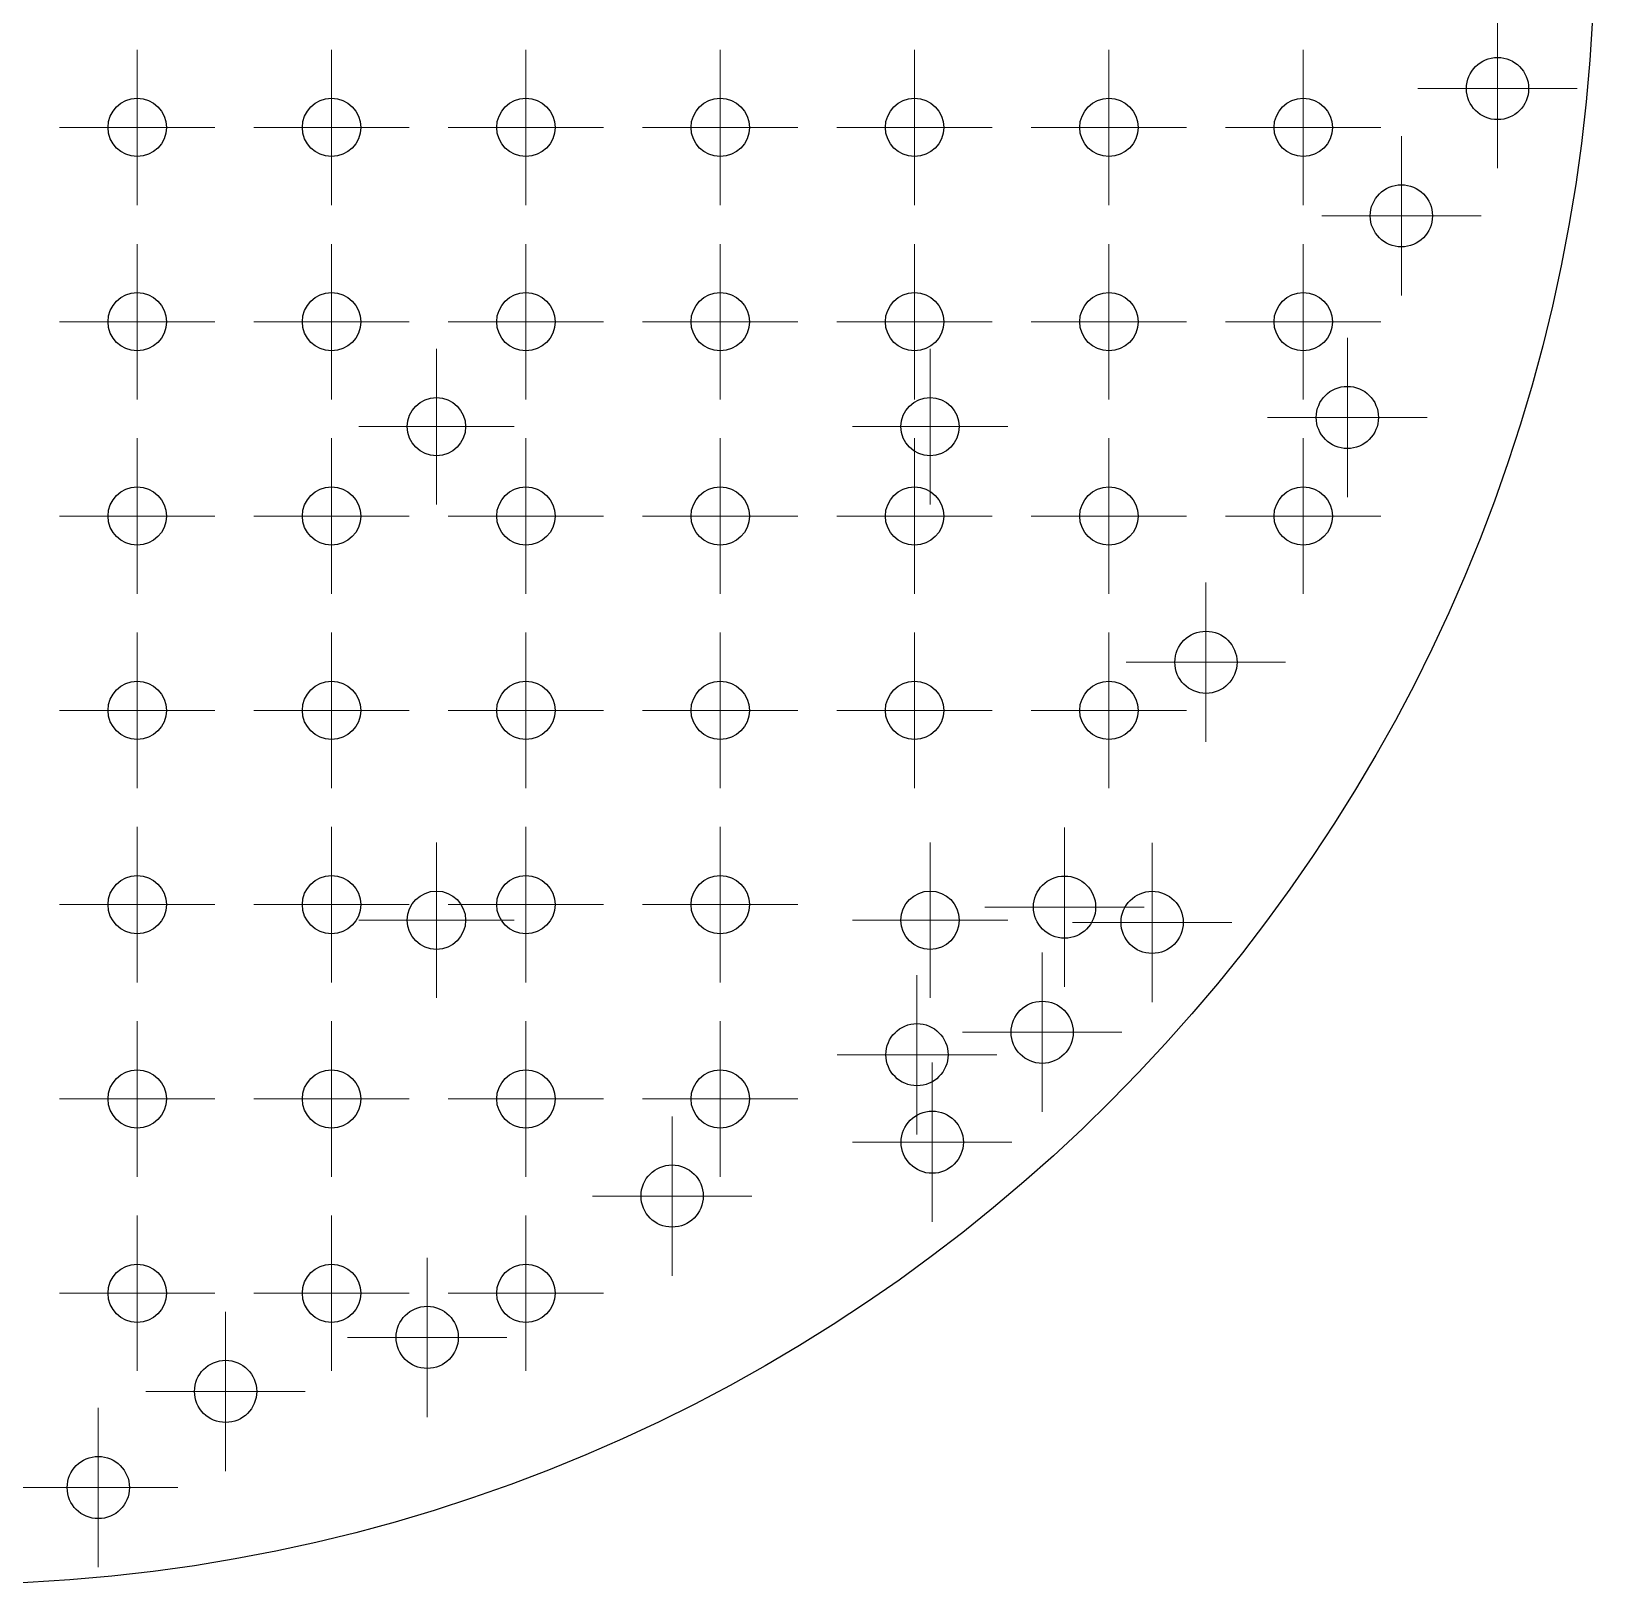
# Model space of a CAD drawing. Header units: millimetres. Extents: x 430 to 605, y 425 to 600.
# Drawn here: x 522.3 to 602.7, y 427.6 to 507.6 of the extents above; entities that cross this region are included whole.
import ezdxf

# ---------------------------------------------------------------- set-up
doc = ezdxf.new("R2010")
doc.units = ezdxf.units.MM

# ---------------------------------------------------------------- blocks, each defined once
blk = doc.blocks.new('SW_CENTERMARKSYMBOL_10')
at = {"color": 0, "linetype": 'Continuous', "lineweight": 18}
for p, q in [((0, 2.5), (0, 4.1)), ((0, 0), (0, 2.5)), ((-2.5, 0), (-4.1, 0)), ((0, 0), (-2.5, 0)), ((0, 0), (0, -2.5)), ((0, 0), (2.5, 0)), ((2.5, 0), (4.1, 0)), ((0, -2.5), (0, -4.1))]:
    blk.add_line(p, q, dxfattribs=at)
blk = doc.blocks.new('SW_CENTERMARKSYMBOL_12')
at = {"color": 0, "linetype": 'Continuous', "lineweight": 18}
for p, q in [((0, 2.5), (0, 4.1)), ((0, 0), (0, 2.5)), ((-2.5, 0), (-4.1, 0)), ((0, 0), (-2.5, 0)), ((0, 0), (0, -2.5)), ((0, 0), (2.5, 0)), ((2.5, 0), (4.1, 0)), ((0, -2.5), (0, -4.1))]:
    blk.add_line(p, q, dxfattribs=at)
blk = doc.blocks.new('SW_CENTERMARKSYMBOL_14')
at = {"color": 0, "linetype": 'Continuous', "lineweight": 18}
for p, q in [((0, 2.5), (0, 4.1)), ((0, 0), (0, 2.5)), ((-2.5, 0), (-4.1, 0)), ((0, 0), (-2.5, 0)), ((0, 0), (0, -2.5)), ((0, 0), (2.5, 0)), ((2.5, 0), (4.1, 0)), ((0, -2.5), (0, -4.1))]:
    blk.add_line(p, q, dxfattribs=at)
blk = doc.blocks.new('SW_CENTERMARKSYMBOL_17')
at = {"color": 0, "linetype": 'Continuous', "lineweight": 18}
for p, q in [((0, 2.5), (0, 4.1)), ((0, 0), (0, 2.5)), ((-2.5, 0), (-4.1, 0)), ((0, 0), (-2.5, 0)), ((0, 0), (0, -2.5)), ((0, 0), (2.5, 0)), ((2.5, 0), (4.1, 0)), ((0, -2.5), (0, -4.1))]:
    blk.add_line(p, q, dxfattribs=at)
blk = doc.blocks.new('SW_CENTERMARKSYMBOL_18')
at = {"color": 0, "linetype": 'Continuous', "lineweight": 18}
for p, q in [((0, 2.5), (0, 4.1)), ((0, 0), (0, 2.5)), ((-2.5, 0), (-4.1, 0)), ((0, 0), (-2.5, 0)), ((0, 0), (0, -2.5)), ((0, 0), (2.5, 0)), ((2.5, 0), (4.1, 0)), ((0, -2.5), (0, -4.1))]:
    blk.add_line(p, q, dxfattribs=at)
blk = doc.blocks.new('SW_CENTERMARKSYMBOL_34')
at = {"color": 0, "linetype": 'Continuous', "lineweight": 18}
for p, q in [((0, 2.5), (0, 4.1)), ((0, 0), (0, 2.5)), ((-2.5, 0), (-4.1, 0)), ((0, 0), (-2.5, 0)), ((0, 0), (0, -2.5)), ((0, 0), (2.5, 0)), ((2.5, 0), (4.1, 0)), ((0, -2.5), (0, -4.1))]:
    blk.add_line(p, q, dxfattribs=at)
blk = doc.blocks.new('SW_CENTERMARKSYMBOL_37')
at = {"color": 0, "linetype": 'Continuous', "lineweight": 18}
for p, q in [((0, 2.5), (0, 4.1)), ((0, 0), (0, 2.5)), ((-2.5, 0), (-4.1, 0)), ((0, 0), (-2.5, 0)), ((0, 0), (0, -2.5)), ((0, 0), (2.5, 0)), ((2.5, 0), (4.1, 0)), ((0, -2.5), (0, -4.1))]:
    blk.add_line(p, q, dxfattribs=at)
blk = doc.blocks.new('SW_CENTERMARKSYMBOL_39')
at = {"color": 0, "linetype": 'Continuous', "lineweight": 18}
for p, q in [((0, 2.5), (0, 4.1)), ((0, 0), (0, 2.5)), ((-2.5, 0), (-4.1, 0)), ((0, 0), (-2.5, 0)), ((0, 0), (0, -2.5)), ((0, 0), (2.5, 0)), ((2.5, 0), (4.1, 0)), ((0, -2.5), (0, -4.1))]:
    blk.add_line(p, q, dxfattribs=at)
blk = doc.blocks.new('SW_CENTERMARKSYMBOL_50')
at = {"color": 0, "linetype": 'Continuous', "lineweight": 18}
for p, q in [((0, 2.5), (0, 4)), ((0, 0), (0, 2.5)), ((-2.5, 0), (-4, 0)), ((0, 0), (-2.5, 0)), ((0, 0), (0, -2.5)), ((0, 0), (2.5, 0)), ((2.5, 0), (4, 0)), ((0, -2.5), (0, -4))]:
    blk.add_line(p, q, dxfattribs=at)
blk = doc.blocks.new('SW_CENTERMARKSYMBOL_51')
at = {"color": 0, "linetype": 'Continuous', "lineweight": 18}
for p, q in [((0, 2.5), (0, 4)), ((0, 0), (0, 2.5)), ((-2.5, 0), (-4, 0)), ((0, 0), (-2.5, 0)), ((0, 0), (0, -2.5)), ((0, 0), (2.5, 0)), ((2.5, 0), (4, 0)), ((0, -2.5), (0, -4))]:
    blk.add_line(p, q, dxfattribs=at)
blk = doc.blocks.new('SW_CENTERMARKSYMBOL_53')
at = {"color": 0, "linetype": 'Continuous', "lineweight": 18}
for p, q in [((0, 2.5), (0, 4)), ((0, 0), (0, 2.5)), ((-2.5, 0), (-4, 0)), ((0, 0), (-2.5, 0)), ((0, 0), (0, -2.5)), ((0, 0), (2.5, 0)), ((2.5, 0), (4, 0)), ((0, -2.5), (0, -4))]:
    blk.add_line(p, q, dxfattribs=at)
blk = doc.blocks.new('SW_CENTERMARKSYMBOL_54')
at = {"color": 0, "linetype": 'Continuous', "lineweight": 18}
for p, q in [((0, 2.5), (0, 4)), ((0, 0), (0, 2.5)), ((-2.5, 0), (-4, 0)), ((0, 0), (-2.5, 0)), ((0, 0), (0, -2.5)), ((0, 0), (2.5, 0)), ((2.5, 0), (4, 0)), ((0, -2.5), (0, -4))]:
    blk.add_line(p, q, dxfattribs=at)
blk = doc.blocks.new('SW_CENTERMARKSYMBOL_67')
at = {"color": 0, "linetype": 'Continuous', "lineweight": 18}
for p, q in [((0, 2.5), (0, 4.1)), ((0, 0), (0, 2.5)), ((-2.5, 0), (-4.1, 0)), ((0, 0), (-2.5, 0)), ((0, 0), (0, -2.5)), ((0, 0), (2.5, 0)), ((2.5, 0), (4.1, 0)), ((0, -2.5), (0, -4.1))]:
    blk.add_line(p, q, dxfattribs=at)
blk = doc.blocks.new('SW_CENTERMARKSYMBOL_202')
at = {"color": 0, "linetype": 'Continuous', "lineweight": 18}
for p, q in [((0, 2.5), (0, 4)), ((0, 0), (0, 2.5)), ((-2.5, 0), (-4, 0)), ((0, 0), (-2.5, 0)), ((0, 0), (0, -2.5)), ((0, 0), (2.5, 0)), ((2.5, 0), (4, 0)), ((0, -2.5), (0, -4))]:
    blk.add_line(p, q, dxfattribs=at)
blk = doc.blocks.new('SW_CENTERMARKSYMBOL_203')
at = {"color": 0, "linetype": 'Continuous', "lineweight": 18}
for p, q in [((0, 2.5), (0, 4)), ((0, 0), (0, 2.5)), ((-2.5, 0), (-4, 0)), ((0, 0), (-2.5, 0)), ((0, 0), (0, -2.5)), ((0, 0), (2.5, 0)), ((2.5, 0), (4, 0)), ((0, -2.5), (0, -4))]:
    blk.add_line(p, q, dxfattribs=at)
blk = doc.blocks.new('SW_CENTERMARKSYMBOL_204')
at = {"color": 0, "linetype": 'Continuous', "lineweight": 18}
for p, q in [((0, 2.5), (0, 4)), ((0, 0), (0, 2.5)), ((-2.5, 0), (-4, 0)), ((0, 0), (-2.5, 0)), ((0, 0), (0, -2.5)), ((0, 0), (2.5, 0)), ((2.5, 0), (4, 0)), ((0, -2.5), (0, -4))]:
    blk.add_line(p, q, dxfattribs=at)
blk = doc.blocks.new('SW_CENTERMARKSYMBOL_205')
at = {"color": 0, "linetype": 'Continuous', "lineweight": 18}
for p, q in [((0, 2.5), (0, 4)), ((0, 0), (0, 2.5)), ((-2.5, 0), (-4, 0)), ((0, 0), (-2.5, 0)), ((0, 0), (0, -2.5)), ((0, 0), (2.5, 0)), ((2.5, 0), (4, 0)), ((0, -2.5), (0, -4))]:
    blk.add_line(p, q, dxfattribs=at)
blk = doc.blocks.new('SW_CENTERMARKSYMBOL_206')
at = {"color": 0, "linetype": 'Continuous', "lineweight": 18}
for p, q in [((0, 2.5), (0, 4)), ((0, 0), (0, 2.5)), ((-2.5, 0), (-4, 0)), ((0, 0), (-2.5, 0)), ((0, 0), (0, -2.5)), ((0, 0), (2.5, 0)), ((2.5, 0), (4, 0)), ((0, -2.5), (0, -4))]:
    blk.add_line(p, q, dxfattribs=at)
blk = doc.blocks.new('SW_CENTERMARKSYMBOL_207')
at = {"color": 0, "linetype": 'Continuous', "lineweight": 18}
for p, q in [((0, 2.5), (0, 4)), ((0, 0), (0, 2.5)), ((-2.5, 0), (-4, 0)), ((0, 0), (-2.5, 0)), ((0, 0), (0, -2.5)), ((0, 0), (2.5, 0)), ((2.5, 0), (4, 0)), ((0, -2.5), (0, -4))]:
    blk.add_line(p, q, dxfattribs=at)
blk = doc.blocks.new('SW_CENTERMARKSYMBOL_208')
at = {"color": 0, "linetype": 'Continuous', "lineweight": 18}
for p, q in [((0, 2.5), (0, 4)), ((0, 0), (0, 2.5)), ((-2.5, 0), (-4, 0)), ((0, 0), (-2.5, 0)), ((0, 0), (0, -2.5)), ((0, 0), (2.5, 0)), ((2.5, 0), (4, 0)), ((0, -2.5), (0, -4))]:
    blk.add_line(p, q, dxfattribs=at)
blk = doc.blocks.new('SW_CENTERMARKSYMBOL_209')
at = {"color": 0, "linetype": 'Continuous', "lineweight": 18}
for p, q in [((0, 2.5), (0, 4)), ((0, 0), (0, 2.5)), ((-2.5, 0), (-4, 0)), ((0, 0), (-2.5, 0)), ((0, 0), (0, -2.5)), ((0, 0), (2.5, 0)), ((2.5, 0), (4, 0)), ((0, -2.5), (0, -4))]:
    blk.add_line(p, q, dxfattribs=at)
blk = doc.blocks.new('SW_CENTERMARKSYMBOL_210')
at = {"color": 0, "linetype": 'Continuous', "lineweight": 18}
for p, q in [((0, 2.5), (0, 4)), ((0, 0), (0, 2.5)), ((-2.5, 0), (-4, 0)), ((0, 0), (-2.5, 0)), ((0, 0), (0, -2.5)), ((0, 0), (2.5, 0)), ((2.5, 0), (4, 0)), ((0, -2.5), (0, -4))]:
    blk.add_line(p, q, dxfattribs=at)
blk = doc.blocks.new('SW_CENTERMARKSYMBOL_211')
at = {"color": 0, "linetype": 'Continuous', "lineweight": 18}
for p, q in [((0, 2.5), (0, 4)), ((0, 0), (0, 2.5)), ((-2.5, 0), (-4, 0)), ((0, 0), (-2.5, 0)), ((0, 0), (0, -2.5)), ((0, 0), (2.5, 0)), ((2.5, 0), (4, 0)), ((0, -2.5), (0, -4))]:
    blk.add_line(p, q, dxfattribs=at)
blk = doc.blocks.new('SW_CENTERMARKSYMBOL_212')
at = {"color": 0, "linetype": 'Continuous', "lineweight": 18}
for p, q in [((0, 2.5), (0, 4)), ((0, 0), (0, 2.5)), ((-2.5, 0), (-4, 0)), ((0, 0), (-2.5, 0)), ((0, 0), (0, -2.5)), ((0, 0), (2.5, 0)), ((2.5, 0), (4, 0)), ((0, -2.5), (0, -4))]:
    blk.add_line(p, q, dxfattribs=at)
blk = doc.blocks.new('SW_CENTERMARKSYMBOL_213')
at = {"color": 0, "linetype": 'Continuous', "lineweight": 18}
for p, q in [((0, 2.5), (0, 4)), ((0, 0), (0, 2.5)), ((-2.5, 0), (-4, 0)), ((0, 0), (-2.5, 0)), ((0, 0), (0, -2.5)), ((0, 0), (2.5, 0)), ((2.5, 0), (4, 0)), ((0, -2.5), (0, -4))]:
    blk.add_line(p, q, dxfattribs=at)
blk = doc.blocks.new('SW_CENTERMARKSYMBOL_214')
at = {"color": 0, "linetype": 'Continuous', "lineweight": 18}
for p, q in [((0, 2.5), (0, 4)), ((0, 0), (0, 2.5)), ((-2.5, 0), (-4, 0)), ((0, 0), (-2.5, 0)), ((0, 0), (0, -2.5)), ((0, 0), (2.5, 0)), ((2.5, 0), (4, 0)), ((0, -2.5), (0, -4))]:
    blk.add_line(p, q, dxfattribs=at)
blk = doc.blocks.new('SW_CENTERMARKSYMBOL_215')
at = {"color": 0, "linetype": 'Continuous', "lineweight": 18}
for p, q in [((0, 2.5), (0, 4)), ((0, 0), (0, 2.5)), ((-2.5, 0), (-4, 0)), ((0, 0), (-2.5, 0)), ((0, 0), (0, -2.5)), ((0, 0), (2.5, 0)), ((2.5, 0), (4, 0)), ((0, -2.5), (0, -4))]:
    blk.add_line(p, q, dxfattribs=at)
blk = doc.blocks.new('SW_CENTERMARKSYMBOL_216')
at = {"color": 0, "linetype": 'Continuous', "lineweight": 18}
for p, q in [((0, 2.5), (0, 4)), ((0, 0), (0, 2.5)), ((-2.5, 0), (-4, 0)), ((0, 0), (-2.5, 0)), ((0, 0), (0, -2.5)), ((0, 0), (2.5, 0)), ((2.5, 0), (4, 0)), ((0, -2.5), (0, -4))]:
    blk.add_line(p, q, dxfattribs=at)
blk = doc.blocks.new('SW_CENTERMARKSYMBOL_217')
at = {"color": 0, "linetype": 'Continuous', "lineweight": 18}
for p, q in [((0, 2.5), (0, 4)), ((0, 0), (0, 2.5)), ((-2.5, 0), (-4, 0)), ((0, 0), (-2.5, 0)), ((0, 0), (0, -2.5)), ((0, 0), (2.5, 0)), ((2.5, 0), (4, 0)), ((0, -2.5), (0, -4))]:
    blk.add_line(p, q, dxfattribs=at)
blk = doc.blocks.new('SW_CENTERMARKSYMBOL_218')
at = {"color": 0, "linetype": 'Continuous', "lineweight": 18}
for p, q in [((0, 2.5), (0, 4)), ((0, 0), (0, 2.5)), ((-2.5, 0), (-4, 0)), ((0, 0), (-2.5, 0)), ((0, 0), (0, -2.5)), ((0, 0), (2.5, 0)), ((2.5, 0), (4, 0)), ((0, -2.5), (0, -4))]:
    blk.add_line(p, q, dxfattribs=at)
blk = doc.blocks.new('SW_CENTERMARKSYMBOL_219')
at = {"color": 0, "linetype": 'Continuous', "lineweight": 18}
for p, q in [((0, 2.5), (0, 4)), ((0, 0), (0, 2.5)), ((-2.5, 0), (-4, 0)), ((0, 0), (-2.5, 0)), ((0, 0), (0, -2.5)), ((0, 0), (2.5, 0)), ((2.5, 0), (4, 0)), ((0, -2.5), (0, -4))]:
    blk.add_line(p, q, dxfattribs=at)
blk = doc.blocks.new('SW_CENTERMARKSYMBOL_220')
at = {"color": 0, "linetype": 'Continuous', "lineweight": 18}
for p, q in [((0, 2.5), (0, 4)), ((0, 0), (0, 2.5)), ((-2.5, 0), (-4, 0)), ((0, 0), (-2.5, 0)), ((0, 0), (0, -2.5)), ((0, 0), (2.5, 0)), ((2.5, 0), (4, 0)), ((0, -2.5), (0, -4))]:
    blk.add_line(p, q, dxfattribs=at)
blk = doc.blocks.new('SW_CENTERMARKSYMBOL_221')
at = {"color": 0, "linetype": 'Continuous', "lineweight": 18}
for p, q in [((0, 2.5), (0, 4)), ((0, 0), (0, 2.5)), ((-2.5, 0), (-4, 0)), ((0, 0), (-2.5, 0)), ((0, 0), (0, -2.5)), ((0, 0), (2.5, 0)), ((2.5, 0), (4, 0)), ((0, -2.5), (0, -4))]:
    blk.add_line(p, q, dxfattribs=at)
blk = doc.blocks.new('SW_CENTERMARKSYMBOL_222')
at = {"color": 0, "linetype": 'Continuous', "lineweight": 18}
for p, q in [((0, 2.5), (0, 4)), ((0, 0), (0, 2.5)), ((-2.5, 0), (-4, 0)), ((0, 0), (-2.5, 0)), ((0, 0), (0, -2.5)), ((0, 0), (2.5, 0)), ((2.5, 0), (4, 0)), ((0, -2.5), (0, -4))]:
    blk.add_line(p, q, dxfattribs=at)
blk = doc.blocks.new('SW_CENTERMARKSYMBOL_223')
at = {"color": 0, "linetype": 'Continuous', "lineweight": 18}
for p, q in [((0, 2.5), (0, 4)), ((0, 0), (0, 2.5)), ((-2.5, 0), (-4, 0)), ((0, 0), (-2.5, 0)), ((0, 0), (0, -2.5)), ((0, 0), (2.5, 0)), ((2.5, 0), (4, 0)), ((0, -2.5), (0, -4))]:
    blk.add_line(p, q, dxfattribs=at)
blk = doc.blocks.new('SW_CENTERMARKSYMBOL_224')
at = {"color": 0, "linetype": 'Continuous', "lineweight": 18}
for p, q in [((0, 2.5), (0, 4)), ((0, 0), (0, 2.5)), ((-2.5, 0), (-4, 0)), ((0, 0), (-2.5, 0)), ((0, 0), (0, -2.5)), ((0, 0), (2.5, 0)), ((2.5, 0), (4, 0)), ((0, -2.5), (0, -4))]:
    blk.add_line(p, q, dxfattribs=at)
blk = doc.blocks.new('SW_CENTERMARKSYMBOL_225')
at = {"color": 0, "linetype": 'Continuous', "lineweight": 18}
for p, q in [((0, 2.5), (0, 4)), ((0, 0), (0, 2.5)), ((-2.5, 0), (-4, 0)), ((0, 0), (-2.5, 0)), ((0, 0), (0, -2.5)), ((0, 0), (2.5, 0)), ((2.5, 0), (4, 0)), ((0, -2.5), (0, -4))]:
    blk.add_line(p, q, dxfattribs=at)
blk = doc.blocks.new('SW_CENTERMARKSYMBOL_226')
at = {"color": 0, "linetype": 'Continuous', "lineweight": 18}
for p, q in [((0, 2.5), (0, 4)), ((0, 0), (0, 2.5)), ((-2.5, 0), (-4, 0)), ((0, 0), (-2.5, 0)), ((0, 0), (0, -2.5)), ((0, 0), (2.5, 0)), ((2.5, 0), (4, 0)), ((0, -2.5), (0, -4))]:
    blk.add_line(p, q, dxfattribs=at)
blk = doc.blocks.new('SW_CENTERMARKSYMBOL_227')
at = {"color": 0, "linetype": 'Continuous', "lineweight": 18}
for p, q in [((0, 2.5), (0, 4)), ((0, 0), (0, 2.5)), ((-2.5, 0), (-4, 0)), ((0, 0), (-2.5, 0)), ((0, 0), (0, -2.5)), ((0, 0), (2.5, 0)), ((2.5, 0), (4, 0)), ((0, -2.5), (0, -4))]:
    blk.add_line(p, q, dxfattribs=at)
blk = doc.blocks.new('SW_CENTERMARKSYMBOL_228')
at = {"color": 0, "linetype": 'Continuous', "lineweight": 18}
for p, q in [((0, 2.5), (0, 4)), ((0, 0), (0, 2.5)), ((-2.5, 0), (-4, 0)), ((0, 0), (-2.5, 0)), ((0, 0), (0, -2.5)), ((0, 0), (2.5, 0)), ((2.5, 0), (4, 0)), ((0, -2.5), (0, -4))]:
    blk.add_line(p, q, dxfattribs=at)
blk = doc.blocks.new('SW_CENTERMARKSYMBOL_229')
at = {"color": 0, "linetype": 'Continuous', "lineweight": 18}
for p, q in [((0, 2.5), (0, 4)), ((0, 0), (0, 2.5)), ((-2.5, 0), (-4, 0)), ((0, 0), (-2.5, 0)), ((0, 0), (0, -2.5)), ((0, 0), (2.5, 0)), ((2.5, 0), (4, 0)), ((0, -2.5), (0, -4))]:
    blk.add_line(p, q, dxfattribs=at)
blk = doc.blocks.new('SW_CENTERMARKSYMBOL_230')
at = {"color": 0, "linetype": 'Continuous', "lineweight": 18}
for p, q in [((0, 2.5), (0, 4)), ((0, 0), (0, 2.5)), ((-2.5, 0), (-4, 0)), ((0, 0), (-2.5, 0)), ((0, 0), (0, -2.5)), ((0, 0), (2.5, 0)), ((2.5, 0), (4, 0)), ((0, -2.5), (0, -4))]:
    blk.add_line(p, q, dxfattribs=at)
blk = doc.blocks.new('SW_CENTERMARKSYMBOL_231')
at = {"color": 0, "linetype": 'Continuous', "lineweight": 18}
for p, q in [((0, 2.5), (0, 4)), ((0, 0), (0, 2.5)), ((-2.5, 0), (-4, 0)), ((0, 0), (-2.5, 0)), ((0, 0), (0, -2.5)), ((0, 0), (2.5, 0)), ((2.5, 0), (4, 0)), ((0, -2.5), (0, -4))]:
    blk.add_line(p, q, dxfattribs=at)
blk = doc.blocks.new('SW_CENTERMARKSYMBOL_232')
at = {"color": 0, "linetype": 'Continuous', "lineweight": 18}
for p, q in [((0, 2.5), (0, 4)), ((0, 0), (0, 2.5)), ((-2.5, 0), (-4, 0)), ((0, 0), (-2.5, 0)), ((0, 0), (0, -2.5)), ((0, 0), (2.5, 0)), ((2.5, 0), (4, 0)), ((0, -2.5), (0, -4))]:
    blk.add_line(p, q, dxfattribs=at)
blk = doc.blocks.new('SW_CENTERMARKSYMBOL_233')
at = {"color": 0, "linetype": 'Continuous', "lineweight": 18}
for p, q in [((0, 2.5), (0, 4)), ((0, 0), (0, 2.5)), ((-2.5, 0), (-4, 0)), ((0, 0), (-2.5, 0)), ((0, 0), (0, -2.5)), ((0, 0), (2.5, 0)), ((2.5, 0), (4, 0)), ((0, -2.5), (0, -4))]:
    blk.add_line(p, q, dxfattribs=at)
blk = doc.blocks.new('SW_CENTERMARKSYMBOL_234')
at = {"color": 0, "linetype": 'Continuous', "lineweight": 18}
for p, q in [((0, 2.5), (0, 4)), ((0, 0), (0, 2.5)), ((-2.5, 0), (-4, 0)), ((0, 0), (-2.5, 0)), ((0, 0), (0, -2.5)), ((0, 0), (2.5, 0)), ((2.5, 0), (4, 0)), ((0, -2.5), (0, -4))]:
    blk.add_line(p, q, dxfattribs=at)
blk = doc.blocks.new('SW_CENTERMARKSYMBOL_235')
at = {"color": 0, "linetype": 'Continuous', "lineweight": 18}
for p, q in [((0, 2.5), (0, 4)), ((0, 0), (0, 2.5)), ((-2.5, 0), (-4, 0)), ((0, 0), (-2.5, 0)), ((0, 0), (0, -2.5)), ((0, 0), (2.5, 0)), ((2.5, 0), (4, 0)), ((0, -2.5), (0, -4))]:
    blk.add_line(p, q, dxfattribs=at)
blk = doc.blocks.new('SW_CENTERMARKSYMBOL_236')
at = {"color": 0, "linetype": 'Continuous', "lineweight": 18}
for p, q in [((0, 2.5), (0, 4)), ((0, 0), (0, 2.5)), ((-2.5, 0), (-4, 0)), ((0, 0), (-2.5, 0)), ((0, 0), (0, -2.5)), ((0, 0), (2.5, 0)), ((2.5, 0), (4, 0)), ((0, -2.5), (0, -4))]:
    blk.add_line(p, q, dxfattribs=at)
blk = doc.blocks.new('SW_CENTERMARKSYMBOL_237')
at = {"color": 0, "linetype": 'Continuous', "lineweight": 18}
for p, q in [((0, 2.5), (0, 4)), ((0, 0), (0, 2.5)), ((-2.5, 0), (-4, 0)), ((0, 0), (-2.5, 0)), ((0, 0), (0, -2.5)), ((0, 0), (2.5, 0)), ((2.5, 0), (4, 0)), ((0, -2.5), (0, -4))]:
    blk.add_line(p, q, dxfattribs=at)
blk = doc.blocks.new('SW_CENTERMARKSYMBOL_238')
at = {"color": 0, "linetype": 'Continuous', "lineweight": 18}
for p, q in [((0, 2.5), (0, 4)), ((0, 0), (0, 2.5)), ((-2.5, 0), (-4, 0)), ((0, 0), (-2.5, 0)), ((0, 0), (0, -2.5)), ((0, 0), (2.5, 0)), ((2.5, 0), (4, 0)), ((0, -2.5), (0, -4))]:
    blk.add_line(p, q, dxfattribs=at)
blk = doc.blocks.new('SW_CENTERMARKSYMBOL_239')
at = {"color": 0, "linetype": 'Continuous', "lineweight": 18}
for p, q in [((0, 2.5), (0, 4)), ((0, 0), (0, 2.5)), ((-2.5, 0), (-4, 0)), ((0, 0), (-2.5, 0)), ((0, 0), (0, -2.5)), ((0, 0), (2.5, 0)), ((2.5, 0), (4, 0)), ((0, -2.5), (0, -4))]:
    blk.add_line(p, q, dxfattribs=at)
blk = doc.blocks.new('SW_CENTERMARKSYMBOL_240')
at = {"color": 0, "linetype": 'Continuous', "lineweight": 18}
for p, q in [((0, 2.5), (0, 4.1)), ((0, 0), (0, 2.5)), ((-2.5, 0), (-4.1, 0)), ((0, 0), (-2.5, 0)), ((0, 0), (0, -2.5)), ((0, 0), (2.5, 0)), ((2.5, 0), (4.1, 0)), ((0, -2.5), (0, -4.1))]:
    blk.add_line(p, q, dxfattribs=at)
blk = doc.blocks.new('SW_CENTERMARKSYMBOL_241')
at = {"color": 0, "linetype": 'Continuous', "lineweight": 18}
for p, q in [((0, 2.5), (0, 4.1)), ((0, 0), (0, 2.5)), ((-2.5, 0), (-4.1, 0)), ((0, 0), (-2.5, 0)), ((0, 0), (0, -2.5)), ((0, 0), (2.5, 0)), ((2.5, 0), (4.1, 0)), ((0, -2.5), (0, -4.1))]:
    blk.add_line(p, q, dxfattribs=at)
blk = doc.blocks.new('SW_CENTERMARKSYMBOL_242')
at = {"color": 0, "linetype": 'Continuous', "lineweight": 18}
for p, q in [((0, 2.5), (0, 4.1)), ((0, 0), (0, 2.5)), ((-2.5, 0), (-4.1, 0)), ((0, 0), (-2.5, 0)), ((0, 0), (0, -2.5)), ((0, 0), (2.5, 0)), ((2.5, 0), (4.1, 0)), ((0, -2.5), (0, -4.1))]:
    blk.add_line(p, q, dxfattribs=at)
blk = doc.blocks.new('SW_CENTERMARKSYMBOL_244')
at = {"color": 0, "linetype": 'Continuous', "lineweight": 18}
for p, q in [((0, 2.5), (0, 4.1)), ((0, 0), (0, 2.5)), ((-2.5, 0), (-4.1, 0)), ((0, 0), (-2.5, 0)), ((0, 0), (0, -2.5)), ((0, 0), (2.5, 0)), ((2.5, 0), (4.1, 0)), ((0, -2.5), (0, -4.1))]:
    blk.add_line(p, q, dxfattribs=at)

msp = doc.modelspace()

# ---------------------------------------------------------------- linework, layer by layer
at = {"color": 7, "linetype": 'Continuous', "lineweight": 25}
for centre, radius in [((517.732, 512.622), 85), ((597.732, 504.622), 1.6), ((527.732, 502.622), 1.5), ((537.732, 502.622), 1.5), ((547.732, 502.622), 1.5), ((557.732, 502.622), 1.5), ((567.732, 502.622), 1.5), ((577.732, 502.622), 1.5), ((587.732, 502.622), 1.5), ((592.782, 498.072), 1.6), ((527.732, 492.622), 1.5), ((537.732, 492.622), 1.5), ((547.732, 492.622), 1.5), ((557.732, 492.622), 1.5), ((567.732, 492.622), 1.5), ((577.732, 492.622), 1.5), ((587.732, 492.622), 1.5), ((590.002, 487.697), 1.6), ((543.132, 487.222), 1.5), ((568.532, 487.222), 1.5), ((527.732, 482.622), 1.5), ((537.732, 482.622), 1.5), ((547.732, 482.622), 1.5), ((557.732, 482.622), 1.5), ((567.732, 482.622), 1.5), ((577.732, 482.622), 1.5), ((587.732, 482.622), 1.5), ((582.727, 475.097), 1.6), ((527.732, 472.622), 1.5), ((537.732, 472.622), 1.5), ((547.732, 472.622), 1.5), ((557.732, 472.622), 1.5), ((567.732, 472.622), 1.5), ((577.732, 472.622), 1.5), ((527.732, 462.622), 1.5), ((537.732, 462.622), 1.5), ((547.732, 462.622), 1.5), ((557.732, 462.622), 1.5), ((575.452, 462.496), 1.6), ((543.132, 461.822), 1.5), ((568.532, 461.822), 1.5), ((579.957, 461.71), 1.6), ((574.301, 456.053), 1.6), ((567.858, 454.901), 1.6), ((527.732, 452.622), 1.5), ((537.732, 452.622), 1.5), ((547.732, 452.622), 1.5), ((557.732, 452.622), 1.5), ((568.644, 450.396), 1.6), ((555.257, 447.626), 1.6), ((527.732, 442.622), 1.5), ((537.732, 442.622), 1.5), ((547.732, 442.622), 1.5), ((542.656, 440.351), 1.6), ((532.282, 437.572), 1.6), ((525.732, 432.622), 1.6)]:
    msp.add_circle(centre, radius, dxfattribs=at)

# ---------------------------------------------------------------- block references
at = {"color": 7, "linetype": 'Continuous', "lineweight": 18}
for name, p in [('SW_CENTERMARKSYMBOL_244', (597.732, 504.622)), ('SW_CENTERMARKSYMBOL_202', (527.732, 502.622)), ('SW_CENTERMARKSYMBOL_209', (537.732, 502.622)), ('SW_CENTERMARKSYMBOL_216', (547.732, 502.622)), ('SW_CENTERMARKSYMBOL_223', (557.732, 502.622)), ('SW_CENTERMARKSYMBOL_229', (567.732, 502.622)), ('SW_CENTERMARKSYMBOL_233', (577.732, 502.622)), ('SW_CENTERMARKSYMBOL_237', (587.732, 502.622)), ('SW_CENTERMARKSYMBOL_34', (592.782, 498.072)), ('SW_CENTERMARKSYMBOL_203', (527.732, 492.622)), ('SW_CENTERMARKSYMBOL_210', (537.732, 492.622)), ('SW_CENTERMARKSYMBOL_217', (547.732, 492.622)), ('SW_CENTERMARKSYMBOL_224', (557.732, 492.622)), ('SW_CENTERMARKSYMBOL_230', (567.732, 492.622)), ('SW_CENTERMARKSYMBOL_234', (577.732, 492.622)), ('SW_CENTERMARKSYMBOL_238', (587.732, 492.622)), ('SW_CENTERMARKSYMBOL_39', (590.002, 487.697)), ('SW_CENTERMARKSYMBOL_50', (543.132, 487.222)), ('SW_CENTERMARKSYMBOL_51', (568.532, 487.222)), ('SW_CENTERMARKSYMBOL_204', (527.732, 482.622)), ('SW_CENTERMARKSYMBOL_211', (537.732, 482.622)), ('SW_CENTERMARKSYMBOL_218', (547.732, 482.622)), ('SW_CENTERMARKSYMBOL_225', (557.732, 482.622)), ('SW_CENTERMARKSYMBOL_231', (567.732, 482.622)), ('SW_CENTERMARKSYMBOL_235', (577.732, 482.622)), ('SW_CENTERMARKSYMBOL_239', (587.732, 482.622)), ('SW_CENTERMARKSYMBOL_12', (582.727, 475.097)), ('SW_CENTERMARKSYMBOL_205', (527.732, 472.622)), ('SW_CENTERMARKSYMBOL_212', (537.732, 472.622)), ('SW_CENTERMARKSYMBOL_219', (547.732, 472.622)), ('SW_CENTERMARKSYMBOL_226', (557.732, 472.622)), ('SW_CENTERMARKSYMBOL_232', (567.732, 472.622)), ('SW_CENTERMARKSYMBOL_236', (577.732, 472.622)), ('SW_CENTERMARKSYMBOL_206', (527.732, 462.622)), ('SW_CENTERMARKSYMBOL_213', (537.732, 462.622)), ('SW_CENTERMARKSYMBOL_220', (547.732, 462.622)), ('SW_CENTERMARKSYMBOL_227', (557.732, 462.622)), ('SW_CENTERMARKSYMBOL_53', (543.132, 461.822)), ('SW_CENTERMARKSYMBOL_54', (568.532, 461.822)), ('SW_CENTERMARKSYMBOL_37', (575.452, 462.496)), ('SW_CENTERMARKSYMBOL_242', (579.957, 461.71)), ('SW_CENTERMARKSYMBOL_240', (574.301, 456.053)), ('SW_CENTERMARKSYMBOL_10', (567.858, 454.901)), ('SW_CENTERMARKSYMBOL_207', (527.732, 452.622)), ('SW_CENTERMARKSYMBOL_214', (537.732, 452.622)), ('SW_CENTERMARKSYMBOL_221', (547.732, 452.622)), ('SW_CENTERMARKSYMBOL_228', (557.732, 452.622)), ('SW_CENTERMARKSYMBOL_241', (568.644, 450.396)), ('SW_CENTERMARKSYMBOL_14', (555.257, 447.626)), ('SW_CENTERMARKSYMBOL_208', (527.732, 442.622)), ('SW_CENTERMARKSYMBOL_215', (537.732, 442.622)), ('SW_CENTERMARKSYMBOL_222', (547.732, 442.622)), ('SW_CENTERMARKSYMBOL_17', (542.656, 440.351)), ('SW_CENTERMARKSYMBOL_18', (532.282, 437.572)), ('SW_CENTERMARKSYMBOL_67', (525.732, 432.622))]:
    msp.add_blockref(name, p, dxfattribs=at)

doc.saveas('drawing.dxf')
